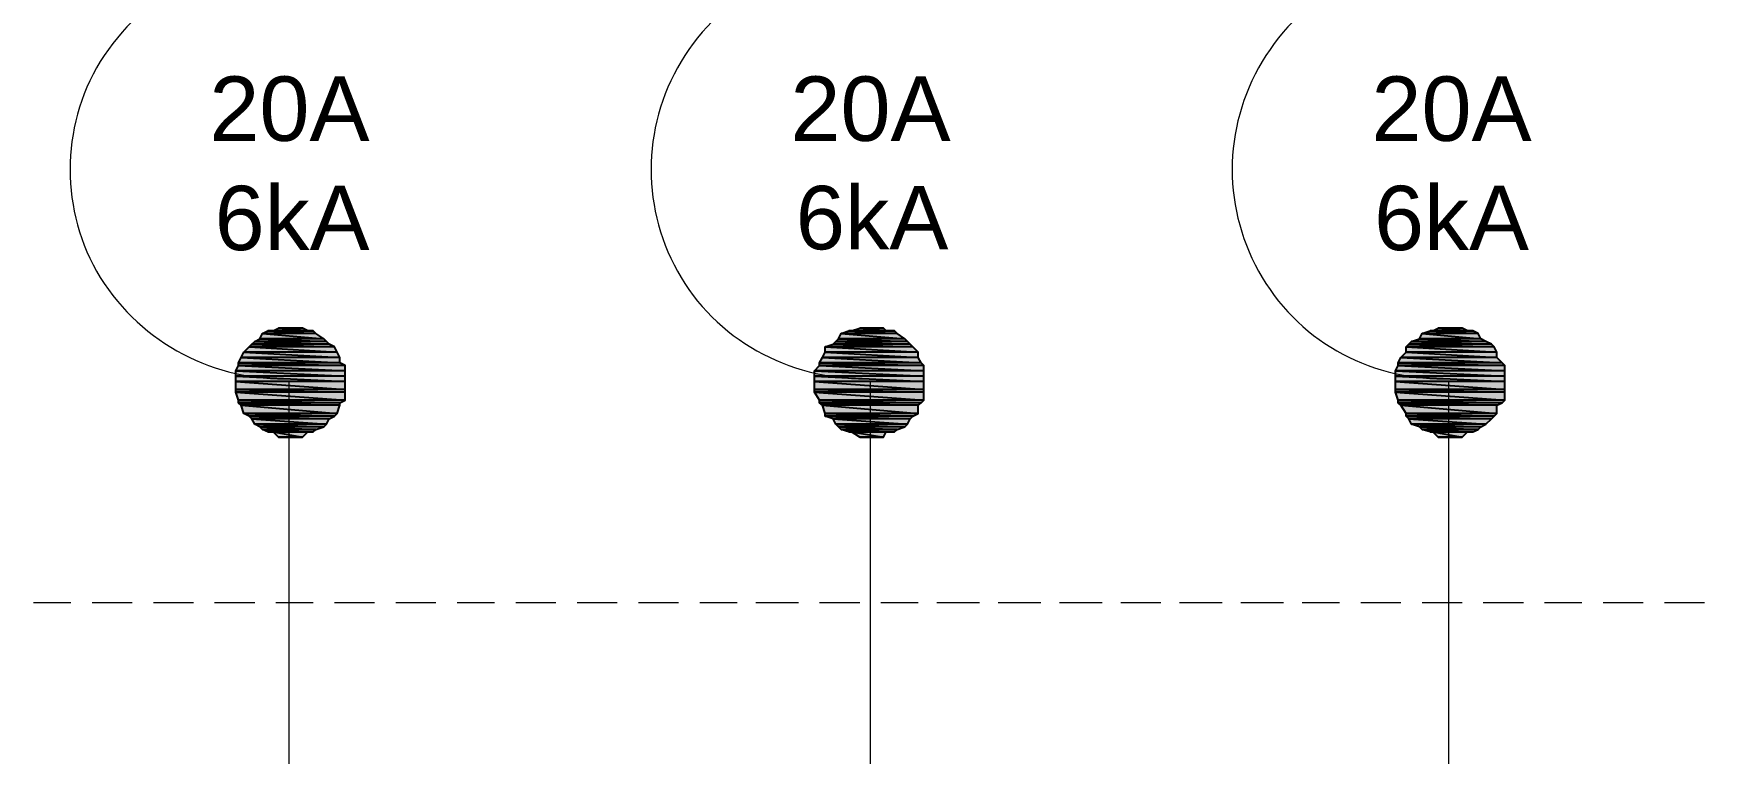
# Model space of a CAD drawing. Header units: millimetres. Extents: x -5 to 184, y -24 to 24.
# Drawn here: x 81.274 to 83.349, y -9.181 to -8.287 of the extents above; entities that cross this region are included whole.
import ezdxf

# ---------------------------------------------------------------- set-up
doc = ezdxf.new("R2010")
doc.units = ezdxf.units.MM
doc.layers.get('0').update_dxf_attribs({"lineweight": 30})
doc.styles.add('Arial0', font='arial.ttf', dxfattribs={"height": 3.14658})

msp = doc.modelspace()

# ---------------------------------------------------------------- hatches: boundary and pattern name
at = {"true_color": 0x000007}
h = msp.add_hatch(color=7, dxfattribs=at)
h.paths.add_polyline_path([(81.6384, -8.6692), (81.5491, -8.6692), (81.6417, -8.6726)])
h.paths.add_polyline_path([(81.5491, -8.6692), (81.6417, -8.6726), (81.5457, -8.6726)])
h = msp.add_hatch(color=7, dxfattribs=at)
h.paths.add_polyline_path([(81.6351, -8.6659), (81.5557, -8.6659), (81.6384, -8.6692)])
h.paths.add_polyline_path([(81.5557, -8.6659), (81.6384, -8.6692), (81.5491, -8.6692)])
h = msp.add_hatch(color=7, dxfattribs=at)
h.paths.add_polyline_path([(81.6251, -8.6593), (81.559, -8.6593), (81.6351, -8.6659)])
h.paths.add_polyline_path([(81.559, -8.6593), (81.6351, -8.6659), (81.5557, -8.6659)])
h = msp.add_hatch(color=7, dxfattribs=at)
h.paths.add_polyline_path([(81.6218, -8.656), (81.5656, -8.656), (81.6251, -8.6593)])
h.paths.add_polyline_path([(81.5656, -8.656), (81.6251, -8.6593), (81.559, -8.6593)])
h = msp.add_hatch(color=7, dxfattribs=at)
h.paths.add_polyline_path([(81.6086, -8.6527), (81.5788, -8.6527), (81.6152, -8.656)])
h.paths.add_polyline_path([(81.5788, -8.6527), (81.6152, -8.656), (81.5722, -8.656)])
h = msp.add_hatch(color=7, dxfattribs=at)
h.paths.add_polyline_path([(82.3595, -8.6692), (82.2702, -8.6692), (82.3628, -8.6726)])
h.paths.add_polyline_path([(82.2702, -8.6692), (82.3628, -8.6726), (82.2669, -8.6726)])
h = msp.add_hatch(color=7, dxfattribs=at)
h.paths.add_polyline_path([(82.3562, -8.6659), (82.2735, -8.6659), (82.3595, -8.6692)])
h.paths.add_polyline_path([(82.2735, -8.6659), (82.3595, -8.6692), (82.2702, -8.6692)])
h = msp.add_hatch(color=7, dxfattribs=at)
h.paths.add_polyline_path([(82.3463, -8.6593), (82.2768, -8.6593), (82.3562, -8.6659)])
h.paths.add_polyline_path([(82.2768, -8.6593), (82.3562, -8.6659), (82.2735, -8.6659)])
h = msp.add_hatch(color=7, dxfattribs=at)
h.paths.add_polyline_path([(82.343, -8.656), (82.2867, -8.656), (82.3463, -8.6593)])
h.paths.add_polyline_path([(82.2867, -8.656), (82.3463, -8.6593), (82.2768, -8.6593)])
h = msp.add_hatch(color=7, dxfattribs=at)
h.paths.add_polyline_path([(82.3297, -8.6527), (82.3, -8.6527), (82.333, -8.656)])
h.paths.add_polyline_path([(82.3, -8.6527), (82.333, -8.656), (82.29, -8.656)])
h = msp.add_hatch(color=7, dxfattribs=at)
h.paths.add_polyline_path([(83.0773, -8.6692), (82.9847, -8.6692), (83.084, -8.6726)])
h.paths.add_polyline_path([(82.9847, -8.6692), (83.084, -8.6726), (82.9814, -8.6726)])
h = msp.add_hatch(color=7, dxfattribs=at)
h.paths.add_polyline_path([(83.0707, -8.6659), (82.9946, -8.6659), (83.0773, -8.6692)])
h.paths.add_polyline_path([(82.9946, -8.6659), (83.0773, -8.6692), (82.9847, -8.6692)])
h = msp.add_hatch(color=7, dxfattribs=at)
h.paths.add_polyline_path([(83.0674, -8.6593), (82.9979, -8.6593), (83.0707, -8.6659)])
h.paths.add_polyline_path([(82.9979, -8.6593), (83.0707, -8.6659), (82.9946, -8.6659)])
h = msp.add_hatch(color=7, dxfattribs=at)
h.paths.add_polyline_path([(83.0608, -8.656), (83.0079, -8.656), (83.0674, -8.6593)])
h.paths.add_polyline_path([(83.0079, -8.656), (83.0674, -8.6593), (82.9979, -8.6593)])
h = msp.add_hatch(color=7, dxfattribs=at)
h.paths.add_polyline_path([(83.0476, -8.6527), (83.0178, -8.6527), (83.0542, -8.656)])
h.paths.add_polyline_path([(83.0178, -8.6527), (83.0542, -8.656), (83.0112, -8.656)])
h = msp.add_hatch(color=7, dxfattribs=at)
h.paths.add_polyline_path([(81.6549, -8.6891), (81.5325, -8.6891), (81.6549, -8.6957)])
h.paths.add_polyline_path([(81.5325, -8.6891), (81.6549, -8.6957), (81.5292, -8.6957)])
h = msp.add_hatch(color=7, dxfattribs=at)
h.paths.add_polyline_path([(81.6516, -8.6825), (81.5358, -8.6825), (81.6549, -8.6891)])
h.paths.add_polyline_path([(81.5358, -8.6825), (81.6549, -8.6891), (81.5325, -8.6891)])
h = msp.add_hatch(color=7, dxfattribs=at)
h.paths.add_polyline_path([(81.6483, -8.6759), (81.5424, -8.6759), (81.6516, -8.6825)])
h.paths.add_polyline_path([(81.5424, -8.6759), (81.6516, -8.6825), (81.5358, -8.6825)])
h = msp.add_hatch(color=7, dxfattribs=at)
h.paths.add_polyline_path([(81.6417, -8.6726), (81.5457, -8.6726), (81.6483, -8.6759)])
h.paths.add_polyline_path([(81.5457, -8.6726), (81.6483, -8.6759), (81.5424, -8.6759)])
h = msp.add_hatch(color=7, dxfattribs=at)
h.paths.add_polyline_path([(82.3727, -8.6891), (82.2537, -8.6891), (82.3761, -8.6957)])
h.paths.add_polyline_path([(82.2537, -8.6891), (82.3761, -8.6957), (82.2503, -8.6957)])
h = msp.add_hatch(color=7, dxfattribs=at)
h.paths.add_polyline_path([(82.3727, -8.6825), (82.257, -8.6825), (82.3727, -8.6891)])
h.paths.add_polyline_path([(82.257, -8.6825), (82.3727, -8.6891), (82.2537, -8.6891)])
h = msp.add_hatch(color=7, dxfattribs=at)
h.paths.add_polyline_path([(82.3628, -8.6726), (82.2669, -8.6726), (82.3661, -8.6759)])
h.paths.add_polyline_path([(82.2669, -8.6726), (82.3661, -8.6759), (82.257, -8.6759)])
h = msp.add_hatch(color=7, dxfattribs=at)
h.paths.add_polyline_path([(82.3661, -8.6759), (82.257, -8.6759), (82.3727, -8.6825)])
h.paths.add_polyline_path([(82.257, -8.6759), (82.3727, -8.6825), (82.257, -8.6825)])
h = msp.add_hatch(color=7, dxfattribs=at)
h.paths.add_polyline_path([(83.0906, -8.6891), (82.9715, -8.6891), (83.0972, -8.6957)])
h.paths.add_polyline_path([(82.9715, -8.6891), (83.0972, -8.6957), (82.9682, -8.6957)])
h = msp.add_hatch(color=7, dxfattribs=at)
h.paths.add_polyline_path([(83.0906, -8.6825), (82.9781, -8.6825), (83.0906, -8.6891)])
h.paths.add_polyline_path([(82.9781, -8.6825), (83.0906, -8.6891), (82.9715, -8.6891)])
h = msp.add_hatch(color=7, dxfattribs=at)
h.paths.add_polyline_path([(83.084, -8.6726), (82.9814, -8.6726), (83.0873, -8.6759)])
h.paths.add_polyline_path([(82.9814, -8.6726), (83.0873, -8.6759), (82.9781, -8.6759)])
h = msp.add_hatch(color=7, dxfattribs=at)
h.paths.add_polyline_path([(83.0873, -8.6759), (82.9781, -8.6759), (83.0906, -8.6825)])
h.paths.add_polyline_path([(82.9781, -8.6759), (83.0906, -8.6825), (82.9781, -8.6825)])
h = msp.add_hatch(color=7, dxfattribs=at)
h.paths.add_polyline_path([(81.6615, -8.699), (81.5292, -8.699), (81.6615, -8.7056)])
h.paths.add_polyline_path([(81.5292, -8.699), (81.6615, -8.7056), (81.5259, -8.7056)])
h = msp.add_hatch(color=7, dxfattribs=at)
h.paths.add_polyline_path([(81.6615, -8.7056), (81.5259, -8.7056), (81.6615, -8.7123)])
h.paths.add_polyline_path([(81.5259, -8.7056), (81.6615, -8.7123), (81.5259, -8.7123)])
h = msp.add_hatch(color=7, dxfattribs=at)
h.paths.add_polyline_path([(81.6549, -8.6957), (81.5292, -8.6957), (81.6615, -8.699)])
h.paths.add_polyline_path([(81.5292, -8.6957), (81.6615, -8.699), (81.5292, -8.699)])
h = msp.add_hatch(color=7, dxfattribs=at)
h.paths.add_polyline_path([(82.3794, -8.699), (82.2503, -8.699), (82.3794, -8.7056)])
h.paths.add_polyline_path([(82.2503, -8.699), (82.3794, -8.7056), (82.2437, -8.7056)])
h = msp.add_hatch(color=7, dxfattribs=at)
h.paths.add_polyline_path([(82.3794, -8.7056), (82.2437, -8.7056), (82.3794, -8.7123)])
h.paths.add_polyline_path([(82.2437, -8.7056), (82.3794, -8.7123), (82.2437, -8.7123)])
h = msp.add_hatch(color=7, dxfattribs=at)
h.paths.add_polyline_path([(82.3761, -8.6957), (82.2503, -8.6957), (82.3794, -8.699)])
h.paths.add_polyline_path([(82.2503, -8.6957), (82.3794, -8.699), (82.2503, -8.699)])
h = msp.add_hatch(color=7, dxfattribs=at)
h.paths.add_polyline_path([(83.1005, -8.699), (82.9682, -8.699), (83.1005, -8.7056)])
h.paths.add_polyline_path([(82.9682, -8.699), (83.1005, -8.7056), (82.9649, -8.7056)])
h = msp.add_hatch(color=7, dxfattribs=at)
h.paths.add_polyline_path([(83.1005, -8.7056), (82.9649, -8.7056), (83.1005, -8.7123)])
h.paths.add_polyline_path([(82.9649, -8.7056), (83.1005, -8.7123), (82.9649, -8.7123)])
h = msp.add_hatch(color=7, dxfattribs=at)
h.paths.add_polyline_path([(83.0972, -8.6957), (82.9682, -8.6957), (83.1005, -8.699)])
h.paths.add_polyline_path([(82.9682, -8.6957), (83.1005, -8.699), (82.9682, -8.699)])
h = msp.add_hatch(color=7, dxfattribs=at)
h.paths.add_polyline_path([(81.6615, -8.7123), (81.5259, -8.7123), (81.6615, -8.7189)])
h.paths.add_polyline_path([(81.5259, -8.7123), (81.6615, -8.7189), (81.5259, -8.7189)])
h = msp.add_hatch(color=7, dxfattribs=at)
h.paths.add_polyline_path([(81.6615, -8.7189), (81.5259, -8.7189), (81.6615, -8.7288)])
h.paths.add_polyline_path([(81.5259, -8.7189), (81.6615, -8.7288), (81.5259, -8.7288)])
h = msp.add_hatch(color=7, dxfattribs=at)
h.paths.add_polyline_path([(81.6615, -8.7288), (81.5259, -8.7288), (81.6615, -8.7321)])
h.paths.add_polyline_path([(81.5259, -8.7288), (81.6615, -8.7321), (81.5259, -8.7321)])
h = msp.add_hatch(color=7, dxfattribs=at)
h.paths.add_polyline_path([(82.3794, -8.7123), (82.2437, -8.7123), (82.3794, -8.7189)])
h.paths.add_polyline_path([(82.2437, -8.7123), (82.3794, -8.7189), (82.2437, -8.7189)])
h = msp.add_hatch(color=7, dxfattribs=at)
h.paths.add_polyline_path([(82.3794, -8.7189), (82.2437, -8.7189), (82.3794, -8.7288)])
h.paths.add_polyline_path([(82.2437, -8.7189), (82.3794, -8.7288), (82.2437, -8.7288)])
h = msp.add_hatch(color=7, dxfattribs=at)
h.paths.add_polyline_path([(82.3794, -8.7288), (82.2437, -8.7288), (82.3794, -8.7321)])
h.paths.add_polyline_path([(82.2437, -8.7288), (82.3794, -8.7321), (82.2437, -8.7321)])
h = msp.add_hatch(color=7, dxfattribs=at)
h.paths.add_polyline_path([(83.1005, -8.7123), (82.9649, -8.7123), (83.1005, -8.7189)])
h.paths.add_polyline_path([(82.9649, -8.7123), (83.1005, -8.7189), (82.9649, -8.7189)])
h = msp.add_hatch(color=7, dxfattribs=at)
h.paths.add_polyline_path([(83.1005, -8.7189), (82.9649, -8.7189), (83.1005, -8.7288)])
h.paths.add_polyline_path([(82.9649, -8.7189), (83.1005, -8.7288), (82.9649, -8.7288)])
h = msp.add_hatch(color=7, dxfattribs=at)
h.paths.add_polyline_path([(83.1005, -8.7288), (82.9649, -8.7288), (83.1005, -8.7321)])
h.paths.add_polyline_path([(82.9649, -8.7288), (83.1005, -8.7321), (82.9649, -8.7321)])
h = msp.add_hatch(color=7, dxfattribs=at)
h.paths.add_polyline_path([(81.6615, -8.7321), (81.5259, -8.7321), (81.6615, -8.742)])
h.paths.add_polyline_path([(81.5259, -8.7321), (81.6615, -8.742), (81.5292, -8.742)])
h = msp.add_hatch(color=7, dxfattribs=at)
h.paths.add_polyline_path([(81.6615, -8.742), (81.5292, -8.742), (81.6549, -8.7453)])
h.paths.add_polyline_path([(81.5292, -8.742), (81.6549, -8.7453), (81.5292, -8.7453)])
h = msp.add_hatch(color=7, dxfattribs=at)
h.paths.add_polyline_path([(81.6549, -8.7453), (81.5292, -8.7453), (81.6549, -8.7486)])
h.paths.add_polyline_path([(81.5292, -8.7453), (81.6549, -8.7486), (81.5325, -8.7486)])
h = msp.add_hatch(color=7, dxfattribs=at)
h.paths.add_polyline_path([(81.6549, -8.7486), (81.5325, -8.7486), (81.6516, -8.7586)])
h.paths.add_polyline_path([(81.5325, -8.7486), (81.6516, -8.7586), (81.5358, -8.7586)])
h = msp.add_hatch(color=7, dxfattribs=at)
h.paths.add_polyline_path([(82.3794, -8.7321), (82.2437, -8.7321), (82.3794, -8.742)])
h.paths.add_polyline_path([(82.2437, -8.7321), (82.3794, -8.742), (82.2503, -8.742)])
h = msp.add_hatch(color=7, dxfattribs=at)
h.paths.add_polyline_path([(82.3794, -8.742), (82.2503, -8.742), (82.3761, -8.7453)])
h.paths.add_polyline_path([(82.2503, -8.742), (82.3761, -8.7453), (82.2503, -8.7453)])
h = msp.add_hatch(color=7, dxfattribs=at)
h.paths.add_polyline_path([(82.3761, -8.7453), (82.2503, -8.7453), (82.3727, -8.7486)])
h.paths.add_polyline_path([(82.2503, -8.7453), (82.3727, -8.7486), (82.2537, -8.7486)])
h = msp.add_hatch(color=7, dxfattribs=at)
h.paths.add_polyline_path([(82.3727, -8.7486), (82.2537, -8.7486), (82.3727, -8.7586)])
h.paths.add_polyline_path([(82.2537, -8.7486), (82.3727, -8.7586), (82.257, -8.7586)])
h = msp.add_hatch(color=7, dxfattribs=at)
h.paths.add_polyline_path([(83.1005, -8.7321), (82.9649, -8.7321), (83.1005, -8.742)])
h.paths.add_polyline_path([(82.9649, -8.7321), (83.1005, -8.742), (82.9682, -8.742)])
h = msp.add_hatch(color=7, dxfattribs=at)
h.paths.add_polyline_path([(83.1005, -8.742), (82.9682, -8.742), (83.0972, -8.7453)])
h.paths.add_polyline_path([(82.9682, -8.742), (83.0972, -8.7453), (82.9682, -8.7453)])
h = msp.add_hatch(color=7, dxfattribs=at)
h.paths.add_polyline_path([(83.0972, -8.7453), (82.9682, -8.7453), (83.0906, -8.7486)])
h.paths.add_polyline_path([(82.9682, -8.7453), (83.0906, -8.7486), (82.9715, -8.7486)])
h = msp.add_hatch(color=7, dxfattribs=at)
h.paths.add_polyline_path([(83.0906, -8.7486), (82.9715, -8.7486), (83.0906, -8.7586)])
h.paths.add_polyline_path([(82.9715, -8.7486), (83.0906, -8.7586), (82.9781, -8.7586)])
h = msp.add_hatch(color=7, dxfattribs=at)
h.paths.add_polyline_path([(81.6516, -8.7586), (81.5358, -8.7586), (81.6483, -8.7619)])
h.paths.add_polyline_path([(81.5358, -8.7586), (81.6483, -8.7619), (81.5424, -8.7619)])
h = msp.add_hatch(color=7, dxfattribs=at)
h.paths.add_polyline_path([(81.6483, -8.7619), (81.5424, -8.7619), (81.6417, -8.7652)])
h.paths.add_polyline_path([(81.5424, -8.7619), (81.6417, -8.7652), (81.5457, -8.7652)])
h = msp.add_hatch(color=7, dxfattribs=at)
h.paths.add_polyline_path([(81.6417, -8.7652), (81.5457, -8.7652), (81.6384, -8.7718)])
h.paths.add_polyline_path([(81.5457, -8.7652), (81.6384, -8.7718), (81.5491, -8.7718)])
h = msp.add_hatch(color=7, dxfattribs=at)
h.paths.add_polyline_path([(81.6384, -8.7718), (81.5491, -8.7718), (81.6351, -8.7751)])
h.paths.add_polyline_path([(81.5491, -8.7718), (81.6351, -8.7751), (81.5557, -8.7751)])
h = msp.add_hatch(color=7, dxfattribs=at)
h.paths.add_polyline_path([(82.3727, -8.7586), (82.257, -8.7586), (82.3661, -8.7619)])
h.paths.add_polyline_path([(82.257, -8.7586), (82.3661, -8.7619), (82.257, -8.7619)])
h = msp.add_hatch(color=7, dxfattribs=at)
h.paths.add_polyline_path([(82.3661, -8.7619), (82.257, -8.7619), (82.3628, -8.7652)])
h.paths.add_polyline_path([(82.257, -8.7619), (82.3628, -8.7652), (82.2669, -8.7652)])
h = msp.add_hatch(color=7, dxfattribs=at)
h.paths.add_polyline_path([(82.3628, -8.7652), (82.2669, -8.7652), (82.3595, -8.7718)])
h.paths.add_polyline_path([(82.2669, -8.7652), (82.3595, -8.7718), (82.2702, -8.7718)])
h = msp.add_hatch(color=7, dxfattribs=at)
h.paths.add_polyline_path([(82.3595, -8.7718), (82.2702, -8.7718), (82.3562, -8.7751)])
h.paths.add_polyline_path([(82.2702, -8.7718), (82.3562, -8.7751), (82.2735, -8.7751)])
h = msp.add_hatch(color=7, dxfattribs=at)
h.paths.add_polyline_path([(83.0906, -8.7586), (82.9781, -8.7586), (83.0873, -8.7619)])
h.paths.add_polyline_path([(82.9781, -8.7586), (83.0873, -8.7619), (82.9781, -8.7619)])
h = msp.add_hatch(color=7, dxfattribs=at)
h.paths.add_polyline_path([(83.0873, -8.7619), (82.9781, -8.7619), (83.084, -8.7652)])
h.paths.add_polyline_path([(82.9781, -8.7619), (83.084, -8.7652), (82.9814, -8.7652)])
h = msp.add_hatch(color=7, dxfattribs=at)
h.paths.add_polyline_path([(83.084, -8.7652), (82.9814, -8.7652), (83.0773, -8.7718)])
h.paths.add_polyline_path([(82.9814, -8.7652), (83.0773, -8.7718), (82.9847, -8.7718)])
h = msp.add_hatch(color=7, dxfattribs=at)
h.paths.add_polyline_path([(83.0773, -8.7718), (82.9847, -8.7718), (83.0707, -8.7751)])
h.paths.add_polyline_path([(82.9847, -8.7718), (83.0707, -8.7751), (82.9946, -8.7751)])
h = msp.add_hatch(color=7, dxfattribs=at)
h.paths.add_polyline_path([(81.6351, -8.7751), (81.5557, -8.7751), (81.6251, -8.7784)])
h.paths.add_polyline_path([(81.5557, -8.7751), (81.6251, -8.7784), (81.559, -8.7784)])
h = msp.add_hatch(color=7, dxfattribs=at)
h.paths.add_polyline_path([(81.6251, -8.7784), (81.559, -8.7784), (81.6218, -8.7817)])
h.paths.add_polyline_path([(81.559, -8.7784), (81.6218, -8.7817), (81.5656, -8.7817)])
h = msp.add_hatch(color=7, dxfattribs=at)
h.paths.add_polyline_path([(81.6152, -8.7817), (81.5722, -8.7817), (81.6086, -8.7883)])
h.paths.add_polyline_path([(81.5722, -8.7817), (81.6086, -8.7883), (81.5788, -8.7883)])
h = msp.add_hatch(color=7, dxfattribs=at)
h.paths.add_polyline_path([(82.3562, -8.7751), (82.2735, -8.7751), (82.3463, -8.7784)])
h.paths.add_polyline_path([(82.2735, -8.7751), (82.3463, -8.7784), (82.2768, -8.7784)])
h = msp.add_hatch(color=7, dxfattribs=at)
h.paths.add_polyline_path([(82.3463, -8.7784), (82.2768, -8.7784), (82.343, -8.7817)])
h.paths.add_polyline_path([(82.2768, -8.7784), (82.343, -8.7817), (82.2867, -8.7817)])
h = msp.add_hatch(color=7, dxfattribs=at)
h.paths.add_polyline_path([(82.333, -8.7817), (82.29, -8.7817), (82.3297, -8.7883)])
h.paths.add_polyline_path([(82.29, -8.7817), (82.3297, -8.7883), (82.3, -8.7883)])
h = msp.add_hatch(color=7, dxfattribs=at)
h.paths.add_polyline_path([(83.0707, -8.7751), (82.9946, -8.7751), (83.0674, -8.7784)])
h.paths.add_polyline_path([(82.9946, -8.7751), (83.0674, -8.7784), (82.9979, -8.7784)])
h = msp.add_hatch(color=7, dxfattribs=at)
h.paths.add_polyline_path([(83.0674, -8.7784), (82.9979, -8.7784), (83.0608, -8.7817)])
h.paths.add_polyline_path([(82.9979, -8.7784), (83.0608, -8.7817), (83.0079, -8.7817)])
h = msp.add_hatch(color=7, dxfattribs=at)
h.paths.add_polyline_path([(83.0542, -8.7817), (83.0112, -8.7817), (83.0476, -8.7883)])
h.paths.add_polyline_path([(83.0112, -8.7817), (83.0476, -8.7883), (83.0178, -8.7883)])

# ---------------------------------------------------------------- linework, layer by layer
at = {"color": 7, "linetype": 'Continuous', "lineweight": -2, "true_color": 0x000007}
for points in [[(81.5491, -8.6692), (81.6417, -8.6726), (81.5457, -8.6726)], [(81.5557, -8.6659), (81.6384, -8.6692), (81.5491, -8.6692)], [(81.6384, -8.6692), (81.5491, -8.6692), (81.6417, -8.6726)], [(81.559, -8.6593), (81.6351, -8.6659), (81.5557, -8.6659)], [(81.6351, -8.6659), (81.5557, -8.6659), (81.6384, -8.6692)], [(81.5656, -8.656), (81.6251, -8.6593), (81.559, -8.6593)], [(81.6251, -8.6593), (81.559, -8.6593), (81.6351, -8.6659)], [(81.5722, -8.656), (81.6218, -8.656), (81.5656, -8.656)], [(81.6218, -8.656), (81.5656, -8.656), (81.6251, -8.6593)], [(81.5788, -8.6527), (81.6152, -8.656), (81.5722, -8.656)], [(81.6152, -8.656), (81.5722, -8.656), (81.6218, -8.656)], [(81.5854, -8.6527), (81.6086, -8.6527), (81.5788, -8.6527)], [(81.6086, -8.6527), (81.5788, -8.6527), (81.6152, -8.656)], [(81.5954, -8.6527), (81.602, -8.6527), (81.5854, -8.6527)], [(81.602, -8.6527), (81.5854, -8.6527), (81.6086, -8.6527)], [(82.2702, -8.6692), (82.3628, -8.6726), (82.2669, -8.6726)], [(82.2735, -8.6659), (82.3595, -8.6692), (82.2702, -8.6692)], [(82.3595, -8.6692), (82.2702, -8.6692), (82.3628, -8.6726)], [(82.2768, -8.6593), (82.3562, -8.6659), (82.2735, -8.6659)], [(82.3562, -8.6659), (82.2735, -8.6659), (82.3595, -8.6692)], [(82.2867, -8.656), (82.3463, -8.6593), (82.2768, -8.6593)], [(82.3463, -8.6593), (82.2768, -8.6593), (82.3562, -8.6659)], [(82.29, -8.656), (82.343, -8.656), (82.2867, -8.656)], [(82.343, -8.656), (82.2867, -8.656), (82.3463, -8.6593)], [(82.3, -8.6527), (82.333, -8.656), (82.29, -8.656)], [(82.333, -8.656), (82.29, -8.656), (82.343, -8.656)], [(82.3033, -8.6527), (82.3297, -8.6527), (82.3, -8.6527)], [(82.3297, -8.6527), (82.3, -8.6527), (82.333, -8.656)], [(82.3165, -8.6527), (82.3198, -8.6527), (82.3033, -8.6527)], [(82.3198, -8.6527), (82.3033, -8.6527), (82.3297, -8.6527)], [(82.9847, -8.6692), (83.084, -8.6726), (82.9814, -8.6726)], [(82.9946, -8.6659), (83.0773, -8.6692), (82.9847, -8.6692)], [(83.0773, -8.6692), (82.9847, -8.6692), (83.084, -8.6726)], [(82.9979, -8.6593), (83.0707, -8.6659), (82.9946, -8.6659)], [(83.0707, -8.6659), (82.9946, -8.6659), (83.0773, -8.6692)], [(83.0079, -8.656), (83.0674, -8.6593), (82.9979, -8.6593)], [(83.0674, -8.6593), (82.9979, -8.6593), (83.0707, -8.6659)], [(83.0112, -8.656), (83.0608, -8.656), (83.0079, -8.656)], [(83.0608, -8.656), (83.0079, -8.656), (83.0674, -8.6593)], [(83.0178, -8.6527), (83.0542, -8.656), (83.0112, -8.656)], [(83.0542, -8.656), (83.0112, -8.656), (83.0608, -8.656)], [(83.0244, -8.6527), (83.0476, -8.6527), (83.0178, -8.6527)], [(83.0476, -8.6527), (83.0178, -8.6527), (83.0542, -8.656)], [(83.0376, -8.6527), (83.041, -8.6527), (83.0244, -8.6527)], [(83.041, -8.6527), (83.0244, -8.6527), (83.0476, -8.6527)], [(81.5325, -8.6891), (81.6549, -8.6957), (81.5292, -8.6957)], [(81.5358, -8.6825), (81.6549, -8.6891), (81.5325, -8.6891)], [(81.6549, -8.6891), (81.5325, -8.6891), (81.6549, -8.6957)], [(81.5424, -8.6759), (81.6516, -8.6825), (81.5358, -8.6825)], [(81.6516, -8.6825), (81.5358, -8.6825), (81.6549, -8.6891)], [(81.5457, -8.6726), (81.6483, -8.6759), (81.5424, -8.6759)], [(81.6483, -8.6759), (81.5424, -8.6759), (81.6516, -8.6825)], [(81.6417, -8.6726), (81.5457, -8.6726), (81.6483, -8.6759)], [(82.2537, -8.6891), (82.3761, -8.6957), (82.2503, -8.6957)], [(82.257, -8.6825), (82.3727, -8.6891), (82.2537, -8.6891)], [(82.3727, -8.6891), (82.2537, -8.6891), (82.3761, -8.6957)], [(82.2669, -8.6726), (82.3661, -8.6759), (82.257, -8.6759)], [(82.3661, -8.6759), (82.257, -8.6759), (82.3727, -8.6825)], [(82.257, -8.6759), (82.3727, -8.6825), (82.257, -8.6825)], [(82.3727, -8.6825), (82.257, -8.6825), (82.3727, -8.6891)], [(82.3628, -8.6726), (82.2669, -8.6726), (82.3661, -8.6759)], [(82.9715, -8.6891), (83.0972, -8.6957), (82.9682, -8.6957)], [(82.9781, -8.6825), (83.0906, -8.6891), (82.9715, -8.6891)], [(83.0906, -8.6891), (82.9715, -8.6891), (83.0972, -8.6957)], [(82.9814, -8.6726), (83.0873, -8.6759), (82.9781, -8.6759)], [(83.0873, -8.6759), (82.9781, -8.6759), (83.0906, -8.6825)], [(82.9781, -8.6759), (83.0906, -8.6825), (82.9781, -8.6825)], [(83.0906, -8.6825), (82.9781, -8.6825), (83.0906, -8.6891)], [(83.084, -8.6726), (82.9814, -8.6726), (83.0873, -8.6759)], [(81.5292, -8.699), (81.6615, -8.7056), (81.5259, -8.7056)], [(81.6615, -8.7056), (81.5259, -8.7056), (81.6615, -8.7123)], [(81.5259, -8.7056), (81.6615, -8.7123), (81.5259, -8.7123)], [(81.6549, -8.6957), (81.5292, -8.6957), (81.6615, -8.699)], [(81.5292, -8.6957), (81.6615, -8.699), (81.5292, -8.699)], [(81.6615, -8.699), (81.5292, -8.699), (81.6615, -8.7056)], [(82.2503, -8.699), (82.3794, -8.7056), (82.2437, -8.7056)], [(82.3794, -8.7056), (82.2437, -8.7056), (82.3794, -8.7123)], [(82.2437, -8.7056), (82.3794, -8.7123), (82.2437, -8.7123)], [(82.3761, -8.6957), (82.2503, -8.6957), (82.3794, -8.699)], [(82.2503, -8.6957), (82.3794, -8.699), (82.2503, -8.699)], [(82.3794, -8.699), (82.2503, -8.699), (82.3794, -8.7056)], [(82.9682, -8.699), (83.1005, -8.7056), (82.9649, -8.7056)], [(83.1005, -8.7056), (82.9649, -8.7056), (83.1005, -8.7123)], [(82.9649, -8.7056), (83.1005, -8.7123), (82.9649, -8.7123)], [(83.0972, -8.6957), (82.9682, -8.6957), (83.1005, -8.699)], [(82.9682, -8.6957), (83.1005, -8.699), (82.9682, -8.699)], [(83.1005, -8.699), (82.9682, -8.699), (83.1005, -8.7056)], [(81.6615, -8.7123), (81.5259, -8.7123), (81.6615, -8.7189)], [(81.5259, -8.7123), (81.6615, -8.7189), (81.5259, -8.7189)], [(81.6615, -8.7189), (81.5259, -8.7189), (81.6615, -8.7288)], [(81.5259, -8.7189), (81.6615, -8.7288), (81.5259, -8.7288)], [(81.6615, -8.7288), (81.5259, -8.7288), (81.6615, -8.7321)], [(81.5259, -8.7288), (81.6615, -8.7321), (81.5259, -8.7321)], [(82.3794, -8.7123), (82.2437, -8.7123), (82.3794, -8.7189)], [(82.2437, -8.7123), (82.3794, -8.7189), (82.2437, -8.7189)], [(82.3794, -8.7189), (82.2437, -8.7189), (82.3794, -8.7288)], [(82.2437, -8.7189), (82.3794, -8.7288), (82.2437, -8.7288)], [(82.3794, -8.7288), (82.2437, -8.7288), (82.3794, -8.7321)], [(82.2437, -8.7288), (82.3794, -8.7321), (82.2437, -8.7321)], [(83.1005, -8.7123), (82.9649, -8.7123), (83.1005, -8.7189)], [(82.9649, -8.7123), (83.1005, -8.7189), (82.9649, -8.7189)], [(83.1005, -8.7189), (82.9649, -8.7189), (83.1005, -8.7288)], [(82.9649, -8.7189), (83.1005, -8.7288), (82.9649, -8.7288)], [(83.1005, -8.7288), (82.9649, -8.7288), (83.1005, -8.7321)], [(82.9649, -8.7288), (83.1005, -8.7321), (82.9649, -8.7321)], [(81.6615, -8.7321), (81.5259, -8.7321), (81.6615, -8.742)], [(81.5259, -8.7321), (81.6615, -8.742), (81.5292, -8.742)], [(81.6615, -8.742), (81.5292, -8.742), (81.6549, -8.7453)], [(81.5292, -8.742), (81.6549, -8.7453), (81.5292, -8.7453)], [(81.6549, -8.7453), (81.5292, -8.7453), (81.6549, -8.7486)], [(81.5292, -8.7453), (81.6549, -8.7486), (81.5325, -8.7486)], [(81.6549, -8.7486), (81.5325, -8.7486), (81.6516, -8.7586)], [(81.5325, -8.7486), (81.6516, -8.7586), (81.5358, -8.7586)], [(82.3794, -8.7321), (82.2437, -8.7321), (82.3794, -8.742)], [(82.2437, -8.7321), (82.3794, -8.742), (82.2503, -8.742)], [(82.3794, -8.742), (82.2503, -8.742), (82.3761, -8.7453)], [(82.2503, -8.742), (82.3761, -8.7453), (82.2503, -8.7453)], [(82.3761, -8.7453), (82.2503, -8.7453), (82.3727, -8.7486)], [(82.2503, -8.7453), (82.3727, -8.7486), (82.2537, -8.7486)], [(82.3727, -8.7486), (82.2537, -8.7486), (82.3727, -8.7586)], [(82.2537, -8.7486), (82.3727, -8.7586), (82.257, -8.7586)], [(83.1005, -8.7321), (82.9649, -8.7321), (83.1005, -8.742)], [(82.9649, -8.7321), (83.1005, -8.742), (82.9682, -8.742)], [(83.1005, -8.742), (82.9682, -8.742), (83.0972, -8.7453)], [(82.9682, -8.742), (83.0972, -8.7453), (82.9682, -8.7453)], [(83.0972, -8.7453), (82.9682, -8.7453), (83.0906, -8.7486)], [(82.9682, -8.7453), (83.0906, -8.7486), (82.9715, -8.7486)], [(83.0906, -8.7486), (82.9715, -8.7486), (83.0906, -8.7586)], [(82.9715, -8.7486), (83.0906, -8.7586), (82.9781, -8.7586)], [(81.6516, -8.7586), (81.5358, -8.7586), (81.6483, -8.7619)], [(81.5358, -8.7586), (81.6483, -8.7619), (81.5424, -8.7619)], [(81.6483, -8.7619), (81.5424, -8.7619), (81.6417, -8.7652)], [(81.5424, -8.7619), (81.6417, -8.7652), (81.5457, -8.7652)], [(81.6417, -8.7652), (81.5457, -8.7652), (81.6384, -8.7718)], [(81.5457, -8.7652), (81.6384, -8.7718), (81.5491, -8.7718)], [(81.6384, -8.7718), (81.5491, -8.7718), (81.6351, -8.7751)], [(81.5491, -8.7718), (81.6351, -8.7751), (81.5557, -8.7751)], [(82.3727, -8.7586), (82.257, -8.7586), (82.3661, -8.7619)], [(82.257, -8.7586), (82.3661, -8.7619), (82.257, -8.7619)], [(82.3661, -8.7619), (82.257, -8.7619), (82.3628, -8.7652)], [(82.257, -8.7619), (82.3628, -8.7652), (82.2669, -8.7652)], [(82.3628, -8.7652), (82.2669, -8.7652), (82.3595, -8.7718)], [(82.2669, -8.7652), (82.3595, -8.7718), (82.2702, -8.7718)], [(82.3595, -8.7718), (82.2702, -8.7718), (82.3562, -8.7751)], [(82.2702, -8.7718), (82.3562, -8.7751), (82.2735, -8.7751)], [(83.0906, -8.7586), (82.9781, -8.7586), (83.0873, -8.7619)], [(82.9781, -8.7586), (83.0873, -8.7619), (82.9781, -8.7619)], [(83.0873, -8.7619), (82.9781, -8.7619), (83.084, -8.7652)], [(82.9781, -8.7619), (83.084, -8.7652), (82.9814, -8.7652)], [(83.084, -8.7652), (82.9814, -8.7652), (83.0773, -8.7718)], [(82.9814, -8.7652), (83.0773, -8.7718), (82.9847, -8.7718)], [(83.0773, -8.7718), (82.9847, -8.7718), (83.0707, -8.7751)], [(82.9847, -8.7718), (83.0707, -8.7751), (82.9946, -8.7751)], [(81.6351, -8.7751), (81.5557, -8.7751), (81.6251, -8.7784)], [(81.5557, -8.7751), (81.6251, -8.7784), (81.559, -8.7784)], [(81.6251, -8.7784), (81.559, -8.7784), (81.6218, -8.7817)], [(81.559, -8.7784), (81.6218, -8.7817), (81.5656, -8.7817)], [(81.6218, -8.7817), (81.5656, -8.7817), (81.6152, -8.7817)], [(81.5656, -8.7817), (81.6152, -8.7817), (81.5722, -8.7817)], [(81.6152, -8.7817), (81.5722, -8.7817), (81.6086, -8.7883)], [(81.5722, -8.7817), (81.6086, -8.7883), (81.5788, -8.7883)], [(81.5788, -8.7883), (81.5854, -8.7883), (81.602, -8.7883)], [(81.5788, -8.7883), (81.6086, -8.7883), (81.602, -8.7883)], [(81.5854, -8.7883), (81.602, -8.7883), (81.5954, -8.7883)], [(82.3562, -8.7751), (82.2735, -8.7751), (82.3463, -8.7784)], [(82.2735, -8.7751), (82.3463, -8.7784), (82.2768, -8.7784)], [(82.3463, -8.7784), (82.2768, -8.7784), (82.343, -8.7817)], [(82.2768, -8.7784), (82.343, -8.7817), (82.2867, -8.7817)], [(82.343, -8.7817), (82.2867, -8.7817), (82.333, -8.7817)], [(82.2867, -8.7817), (82.333, -8.7817), (82.29, -8.7817)], [(82.333, -8.7817), (82.29, -8.7817), (82.3297, -8.7883)], [(82.29, -8.7817), (82.3297, -8.7883), (82.3, -8.7883)], [(82.3, -8.7883), (82.3033, -8.7883), (82.3198, -8.7883)], [(82.3, -8.7883), (82.3297, -8.7883), (82.3198, -8.7883)], [(82.3033, -8.7883), (82.3198, -8.7883), (82.3165, -8.7883)], [(83.0707, -8.7751), (82.9946, -8.7751), (83.0674, -8.7784)], [(82.9946, -8.7751), (83.0674, -8.7784), (82.9979, -8.7784)], [(83.0674, -8.7784), (82.9979, -8.7784), (83.0608, -8.7817)], [(82.9979, -8.7784), (83.0608, -8.7817), (83.0079, -8.7817)], [(83.0608, -8.7817), (83.0079, -8.7817), (83.0542, -8.7817)], [(83.0079, -8.7817), (83.0542, -8.7817), (83.0112, -8.7817)], [(83.0542, -8.7817), (83.0112, -8.7817), (83.0476, -8.7883)], [(83.0112, -8.7817), (83.0476, -8.7883), (83.0178, -8.7883)], [(83.0178, -8.7883), (83.0244, -8.7883), (83.041, -8.7883)], [(83.0178, -8.7883), (83.0476, -8.7883), (83.041, -8.7883)], [(83.0244, -8.7883), (83.041, -8.7883), (83.0376, -8.7883)]]:
    msp.add_lwpolyline(points, close=True, dxfattribs=at)
at = {"color": 7, "linetype": 'Continuous', "lineweight": 9, "true_color": 0x000007}
for points in [[(81.5921, -10.3894), (81.5921, -8.7189), (81.5921, -8.7189)], [(82.3132, -10.3894), (82.3132, -8.7189), (82.3132, -8.7189)], [(83.031, -10.3894), (83.031, -8.7189), (83.031, -8.7189)]]:
    msp.add_lwpolyline(points, dxfattribs=at)
at = {"color": 6, "linetype": 'Continuous', "lineweight": 9, "true_color": 0x000006}
for points in [[(81.2745, -8.9934), (81.3208, -8.9934), (81.3208, -8.9934)], [(81.3473, -8.9934), (81.3969, -8.9934), (81.3969, -8.9934)], [(81.4234, -8.9934), (81.473, -8.9934), (81.473, -8.9934)], [(81.4994, -8.9934), (81.5491, -8.9934), (81.5491, -8.9934)], [(81.5755, -8.9934), (81.6218, -8.9934), (81.6218, -8.9934)], [(81.6483, -8.9934), (81.6979, -8.9934), (81.6979, -8.9934)], [(81.7244, -8.9934), (81.774, -8.9934), (81.774, -8.9934)], [(81.8005, -8.9934), (81.8468, -8.9934), (81.8468, -8.9934)], [(81.8732, -8.9934), (81.9229, -8.9934), (81.9229, -8.9934)], [(81.9493, -8.9934), (81.9989, -8.9934), (81.9989, -8.9934)], [(82.0254, -8.9934), (82.075, -8.9934), (82.075, -8.9934)], [(82.1015, -8.9934), (82.1478, -8.9934), (82.1478, -8.9934)], [(82.171, -8.9934), (82.2239, -8.9934), (82.2239, -8.9934)], [(82.2503, -8.9934), (82.3, -8.9934), (82.3, -8.9934)], [(82.3264, -8.9934), (82.3727, -8.9934), (82.3727, -8.9934)], [(82.3959, -8.9934), (82.4488, -8.9934), (82.4488, -8.9934)], [(82.472, -8.9934), (82.5249, -8.9934), (82.5249, -8.9934)], [(82.5481, -8.9934), (82.601, -8.9934), (82.601, -8.9934)], [(82.6241, -8.9934), (82.6738, -8.9934), (82.6738, -8.9934)], [(82.6969, -8.9934), (82.7499, -8.9934), (82.7499, -8.9934)], [(82.773, -8.9934), (82.8259, -8.9934), (82.8259, -8.9934)], [(82.8491, -8.9934), (82.8954, -8.9934), (82.8954, -8.9934)], [(82.9219, -8.9934), (82.9715, -8.9934), (82.9715, -8.9934)], [(82.9979, -8.9934), (83.0476, -8.9934), (83.0476, -8.9934)], [(83.074, -8.9934), (83.1237, -8.9934), (83.1237, -8.9934)], [(83.1501, -8.9934), (83.1964, -8.9934), (83.1964, -8.9934)], [(83.2229, -8.9934), (83.2725, -8.9934), (83.2725, -8.9934)], [(83.299, -8.9934), (83.3486, -8.9934), (83.3486, -8.9934)]]:
    msp.add_lwpolyline(points, dxfattribs=at)
at = {"color": 7, "linetype": 'Continuous', "lineweight": 9, "true_color": 0x000007}
for points in [[(81.5954, -8.1962), (81.4994, -8.1896), (81.4101, -8.2392), (81.3572, -8.3219), (81.3572, -8.3219), (81.3076, -8.4046), (81.3076, -8.5072), (81.3572, -8.5899), (81.3572, -8.5899), (81.4101, -8.6726), (81.4994, -8.7189), (81.5954, -8.7156)], [(82.3165, -8.1962), (82.2206, -8.1896), (82.128, -8.2392), (82.0783, -8.3219), (82.0783, -8.3219), (82.0287, -8.4046), (82.0287, -8.5072), (82.0783, -8.5899), (82.0783, -8.5899), (82.128, -8.6726), (82.2206, -8.7189), (82.3165, -8.7156)], [(83.0343, -8.1962), (82.9384, -8.1896), (82.8491, -8.2392), (82.7995, -8.3219), (82.7995, -8.3219), (82.7499, -8.4046), (82.7499, -8.5072), (82.7995, -8.5899), (82.7995, -8.5899), (82.8491, -8.6726), (82.9384, -8.7189), (83.0343, -8.7156)]]:
    msp.add_open_spline(points, degree=3, knots=[0, 0, 0, 0, 0.083333, 0.083333, 0.083333, 0.083334, 0.166667, 0.166667, 0.166667, 0.166668, 1, 1, 1, 1], dxfattribs=at)

# ---------------------------------------------------------------- texts
at = {"color": 7, "true_color": 0x000007, "style": 'Arial0'}
for s, height, p in [('20A', 0.08001, (81.4928, -8.4204)), ('20A', 0.08001, (82.214, -8.4204)), ('20A', 0.08001, (82.9351, -8.4204)), ('6kA', 0.0799, (81.4994, -8.556)), ('6kA', 0.07874, (82.2206, -8.555)), ('6kA', 0.0799, (82.9384, -8.556))]:
    msp.add_text(s, height=height, dxfattribs=at).set_placement(p)

doc.saveas('drawing.dxf')
